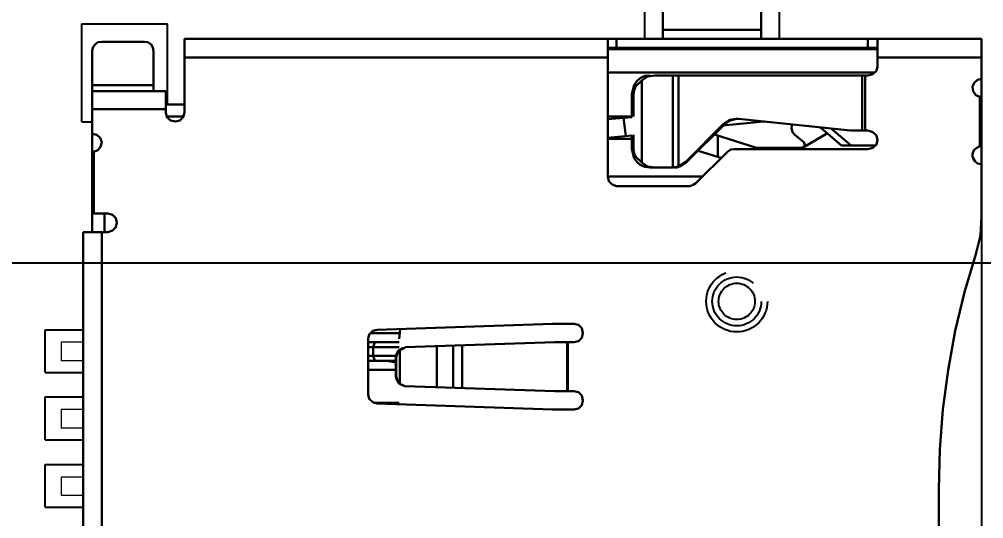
# Model space of a CAD drawing. Header units: millimetres. Extents: x 861 to 1253, y -31 to 249.
# Drawn here: x 1195.26 to 1218.9, y 153.88 to 166.13 of the extents above; entities that cross this region are included whole.
import ezdxf

# ---------------------------------------------------------------- set-up
doc = ezdxf.new("R2010")
doc.units = ezdxf.units.MM
doc.header["$LTSCALE"] = 32.67
doc.header["$PDMODE"] = 3
doc.header["$PDSIZE"] = 0.3125
doc.linetypes.add('HIDDEN', pattern=[0.2, 0.1, -0.1])
doc.layers.get('0').update_dxf_attribs({"linetype": 'CONTINUOUS'})
doc.layers.get('Defpoints').update_dxf_attribs({"linetype": 'CONTINUOUS'})
doc.layers.add('layer 1', color=7, linetype='CONTINUOUS')
doc.layers.add('尺寸標柱線', color=3, linetype='CONTINUOUS', lineweight=15)
doc.styles.get("Standard").update_dxf_attribs({"font": 'times.ttf', "width": 0.8})
doc.dimstyles.new('ISO-25(2)', dxfattribs={"dimtxt": 3, "dimasz": 2.5, "dimexe": 1, "dimexo": 1, "dimgap": 1, "dimtad": 1, "dimlfac": 0.666667, "dimdsep": 46, "dimtxsty": 'Standard', "dimcen": 2.5, "dimclrd": 3, "dimclre": 3, "dimclrt": 2, "dimadec": 0, "dimazin": 2, "dimtfac": 1, "dimtmove": 0, "dimatfit": 3, "dimfxl": 0, "dimarcsym": 0})

# ---------------------------------------------------------------- blocks, each defined once
blk = doc.blocks.new('*D264')
at = {"layer": 'Defpoints', "color": 0}
for p in [(1218.841, 154.597), (1234.741, 154.597), (1229.356, 94.342)]:
    blk.add_point(p, dxfattribs=at)
at = {"layer": '尺寸標柱線', "color": 3, "lineweight": -2}
blk.add_line((1219.841, 154.597), (1243.502, 154.597), dxfattribs=at)
at = {"layer": '尺寸標柱線', "color": 2, "insert": (1239.622, 157.127), "char_height": 3, "attachment_point": 5}
blk.add_mtext('40.17', dxfattribs=at)
blk = doc.blocks.new('*D265')
at = {"layer": 'Defpoints', "color": 0}
for p in [(1209.896, 170.542), (1236.597, 170.542), (1229.356, 94.342)]:
    blk.add_point(p, dxfattribs=at)
at = {"layer": '尺寸標柱線', "color": 3, "lineweight": -2}
blk.add_line((1210.896, 170.542), (1243.425, 170.542), dxfattribs=at)
at = {"layer": '尺寸標柱線', "color": 2, "insert": (1240.511, 173.072), "char_height": 3, "attachment_point": 5}
blk.add_mtext('50.8', dxfattribs=at)
blk = doc.blocks.new('*D275')
at = {"layer": 'Defpoints', "color": 0}
for p in [(1069.695, 161.076), (1107.852, 161.076), (1229.356, 94.342)]:
    blk.add_point(p, dxfattribs=at)
at = {"layer": '尺寸標柱線', "color": 3, "lineweight": -2}
blk.add_line((1106.852, 161.076), (1060.929, 161.076), dxfattribs=at)
at = {"layer": '尺寸標柱線', "color": 2, "insert": (1064.812, 163.606), "char_height": 3, "attachment_point": 5}
blk.add_mtext('44.49', dxfattribs=at)
blk = doc.blocks.new('*D276')
at = {"layer": 'Defpoints', "color": 0}
for p in [(1067.625, 170.542), (1090.701, 170.542), (1229.356, 94.342)]:
    blk.add_point(p, dxfattribs=at)
at = {"layer": '尺寸標柱線', "color": 3, "lineweight": -2}
blk.add_line((1089.701, 170.542), (1060.797, 170.542), dxfattribs=at)
at = {"layer": '尺寸標柱線', "color": 2, "insert": (1063.711, 173.072), "char_height": 3, "attachment_point": 5}
blk.add_mtext('50.8', dxfattribs=at)
blk = doc.blocks.new('*D277')
at = {"layer": 'Defpoints', "color": 0}
for p in [(1094.101, 182.289), (1094.101, 173.942), (1229.356, 94.342)]:
    blk.add_point(p, dxfattribs=at)
at = {"layer": '尺寸標柱線', "color": 3, "lineweight": -2}
blk.add_line((1094.101, 174.942), (1094.101, 190.965), dxfattribs=at)
at = {"layer": '尺寸標柱線', "color": 2, "insert": (1091.571, 187.127), "char_height": 3, "attachment_point": 5, "rotation": 90}
blk.add_mtext('90.17', dxfattribs=at)
blk = doc.blocks.new('*D278')
at = {"layer": 'Defpoints', "color": 0}
for p in [(1111.252, 182.109), (1111.252, 164.476), (1229.356, 94.342)]:
    blk.add_point(p, dxfattribs=at)
at = {"layer": '尺寸標柱線', "color": 3, "lineweight": -2}
blk.add_line((1111.252, 165.476), (1111.252, 190.828), dxfattribs=at)
at = {"layer": '尺寸標柱線', "color": 2, "insert": (1108.722, 186.968), "char_height": 3, "attachment_point": 5, "rotation": 90}
blk.add_mtext('78.74', dxfattribs=at)
blk = doc.blocks.new('*D279')
at = {"layer": 'Defpoints', "color": 0}
for p in [(1130.296, 182.168), (1130.296, 151.082), (1229.356, 94.342)]:
    blk.add_point(p, dxfattribs=at)
at = {"layer": '尺寸標柱線', "color": 3, "lineweight": -2}
blk.add_line((1130.296, 152.082), (1130.296, 190.866), dxfattribs=at)
at = {"layer": '尺寸標柱線', "color": 2, "insert": (1127.766, 187.017), "char_height": 3, "attachment_point": 5, "rotation": 90}
blk.add_mtext('66.04', dxfattribs=at)
blk = doc.blocks.new('*D282')
at = {"layer": 'Defpoints', "color": 0}
for p in [(1183.327, 182.387), (1183.327, 161.676), (1229.356, 94.342)]:
    blk.add_point(p, dxfattribs=at)
at = {"layer": '尺寸標柱線', "color": 3, "lineweight": -2}
blk.add_line((1183.327, 162.676), (1183.327, 191.064), dxfattribs=at)
at = {"layer": '尺寸標柱線', "color": 2, "insert": (1180.797, 187.226), "char_height": 3, "attachment_point": 5, "rotation": 90}
blk.add_mtext('30.69', dxfattribs=at)
blk = doc.blocks.new('*D283')
at = {"layer": 'Defpoints', "color": 0}
for p in [(1183.327, 160.152), (1234.732, 160.152), (1229.356, 94.342)]:
    blk.add_point(p, dxfattribs=at)
at = {"layer": '尺寸標柱線', "color": 3, "lineweight": -2}
blk.add_line((1184.327, 160.152), (1243.493, 160.152), dxfattribs=at)
at = {"layer": '尺寸標柱線', "color": 2, "insert": (1239.613, 162.682), "char_height": 3, "attachment_point": 5}
blk.add_mtext('43.87', dxfattribs=at)
blk = doc.blocks.new('*D284')
at = {"layer": 'Defpoints', "color": 0}
for p in [(1206.496, 182.561), (1206.496, 173.942), (1229.356, 94.342)]:
    blk.add_point(p, dxfattribs=at)
at = {"layer": '尺寸標柱線', "color": 3, "lineweight": -2}
blk.add_line((1206.496, 174.942), (1206.496, 190.996), dxfattribs=at)
at = {"layer": '尺寸標柱線', "color": 2, "insert": (1203.966, 187.279), "char_height": 3, "attachment_point": 5, "rotation": 90}
blk.add_mtext('15.24', dxfattribs=at)

msp = doc.modelspace()

# ---------------------------------------------------------------- linework, layer by layer
at = {"color": 40, "linetype": 'Continuous'}
for p, q in [((1210.594, 165.645), (1210.594, 167.139)), ((1213.894, 165.645), (1213.894, 167.139)), ((1196.794, 163.614), (1196.794, 166.014)), ((1196.794, 166.014), (1198.894, 166.014)), ((1198.894, 164.033), (1198.894, 166.014)), ((1195.894, 157.464), (1195.894, 158.514)), ((1195.894, 158.514), (1196.828, 158.514)), ((1195.894, 157.464), (1196.828, 157.464)), ((1195.894, 155.814), (1195.894, 156.864)), ((1195.894, 156.864), (1196.828, 156.864)), ((1195.894, 155.814), (1196.828, 155.814)), ((1195.894, 154.158), (1195.894, 155.208)), ((1195.894, 155.208), (1196.828, 155.208)), ((1195.894, 154.158), (1196.828, 154.158))]:
    msp.add_line(p, q, dxfattribs=at)
for p, q in [((1218.841, 165.645), (1218.841, 143.549)), ((1196.794, 163.614), (1197.048, 163.614))]:
    msp.add_line(p, q)
at = {"color": 40, "linetype": 'HIDDEN'}
msp.add_circle((1212.844, 159.208), 0.75, dxfattribs=at)
at = {"linetype": 'HIDDEN'}
for radius in [0.6, 0.445]:
    msp.add_circle((1212.844, 159.208), radius, dxfattribs=at)
at = {"layer": 'layer 1', "lineweight": 30}
for points in [[(1211.03, 165.672), (1211.03, 165.672), (1211.03, 166.471), (1211.03, 166.471)], [(1213.441, 165.672), (1213.441, 165.672), (1213.441, 166.471), (1213.441, 166.471)], [(1213.441, 165.865), (1213.441, 165.865), (1211.03, 165.865), (1211.03, 165.865)], [(1197.282, 165.576), (1197.282, 165.576), (1198.329, 165.576), (1198.329, 165.576)], [(1199.307, 165.645), (1199.307, 165.645), (1209.68, 165.645), (1209.68, 165.645)], [(1199.307, 165.645), (1199.307, 165.645), (1199.307, 163.84), (1199.307, 163.84)], [(1209.68, 165.645), (1209.68, 165.645), (1209.68, 162.27), (1209.68, 162.27)], [(1209.68, 165.645), (1209.68, 165.645), (1209.694, 165.645), (1209.694, 165.645)], [(1209.694, 165.645), (1209.694, 165.645), (1216.278, 165.645), (1216.278, 165.645)], [(1209.9, 165.424), (1209.9, 165.424), (1209.9, 165.645), (1209.9, 165.645)], [(1211.016, 165.645), (1211.016, 165.645), (1211.03, 165.672), (1211.03, 165.672)], [(1213.441, 165.672), (1213.441, 165.672), (1213.454, 165.645), (1213.454, 165.645)], [(1216.058, 165.645), (1216.058, 165.645), (1216.058, 165.424), (1216.058, 165.424)], [(1216.278, 165.645), (1216.278, 165.645), (1216.292, 165.645), (1216.292, 165.645)], [(1216.292, 165.645), (1216.292, 165.645), (1216.292, 164.97), (1216.292, 164.97)], [(1216.292, 165.645), (1216.292, 165.645), (1218.841, 165.645), (1218.841, 165.645)], [(1218.841, 165.645), (1218.841, 165.645), (1218.841, 164.667), (1218.841, 164.667)], [(1197.048, 163.317), (1197.048, 163.317), (1197.048, 165.342), (1197.048, 165.342)], [(1198.549, 164.364), (1198.549, 164.364), (1198.549, 165.342), (1198.549, 165.342)], [(1216.292, 165.397), (1216.292, 165.397), (1209.68, 165.397), (1209.68, 165.397)], [(1216.278, 165.424), (1216.278, 165.424), (1209.694, 165.424), (1209.694, 165.424)], [(1210.575, 165.424), (1210.575, 165.424), (1210.575, 165.397), (1210.575, 165.397)], [(1213.881, 165.397), (1213.881, 165.397), (1213.881, 165.424), (1213.881, 165.424)], [(1215.094, 165.397), (1215.094, 165.397), (1215.094, 165.424), (1215.094, 165.424)], [(1215.231, 165.397), (1215.231, 165.397), (1215.231, 165.424), (1215.231, 165.424)], [(1199.307, 165.19), (1199.307, 165.19), (1209.68, 165.19), (1209.68, 165.19)], [(1216.292, 165.19), (1216.292, 165.19), (1218.841, 165.19), (1218.841, 165.19)], [(1216.223, 164.818), (1216.223, 164.818), (1209.68, 164.818), (1209.68, 164.818)], [(1210.837, 164.749), (1210.837, 164.749), (1216.058, 164.749), (1216.058, 164.749)], [(1211.278, 164.749), (1211.278, 164.749), (1211.278, 162.49), (1211.278, 162.49)], [(1211.416, 164.749), (1211.416, 164.749), (1211.416, 162.518), (1211.416, 162.518)], [(1215.92, 163.399), (1215.92, 163.399), (1215.92, 164.749), (1215.92, 164.749)], [(1215.989, 163.399), (1215.989, 163.399), (1215.989, 164.749), (1215.989, 164.749)], [(1197.048, 164.515), (1197.048, 164.515), (1198.549, 164.515), (1198.549, 164.515)], [(1210.52, 162.614), (1210.52, 162.614), (1210.52, 164.625), (1210.52, 164.625)], [(1218.841, 164.226), (1218.841, 164.226), (1218.841, 164.667), (1218.841, 164.667)], [(1197.048, 164.364), (1197.048, 164.364), (1198.853, 164.364), (1198.853, 164.364)], [(1198.853, 164.364), (1198.853, 164.364), (1198.853, 163.84), (1198.853, 163.84)], [(1210.272, 164.295), (1210.272, 164.295), (1210.272, 163.73), (1210.272, 163.73)], [(1210.272, 164.295), (1210.272, 164.295), (1210.314, 164.295), (1210.314, 164.295)], [(1210.314, 163.744), (1210.314, 163.744), (1210.314, 164.295), (1210.314, 164.295)], [(1198.853, 164.033), (1198.853, 164.033), (1199.307, 164.033), (1199.307, 164.033)], [(1218.799, 164.226), (1218.799, 164.226), (1218.799, 163.014), (1218.799, 163.014)], [(1218.799, 164.226), (1218.799, 164.226), (1218.841, 164.226), (1218.841, 164.226)], [(1218.841, 164.226), (1218.841, 164.226), (1218.841, 163.014), (1218.841, 163.014)], [(1197.048, 163.923), (1197.048, 163.923), (1198.853, 163.923), (1198.853, 163.923)], [(1198.88, 163.744), (1198.88, 163.744), (1199.28, 163.744), (1199.28, 163.744)], [(1210.272, 163.744), (1210.272, 163.744), (1209.68, 163.744), (1209.68, 163.744)], [(1210.272, 163.73), (1210.272, 163.73), (1209.68, 163.675), (1209.68, 163.675)], [(1210.121, 163.262), (1210.121, 163.262), (1210.066, 163.716), (1210.066, 163.716)], [(1212.518, 163.565), (1212.518, 163.565), (1211.595, 162.628), (1211.595, 162.628)], [(1212.559, 163.565), (1212.559, 163.565), (1211.622, 162.628), (1211.622, 162.628)], [(1213.51, 163.62), (1213.51, 163.62), (1212.504, 163.523), (1212.504, 163.523)], [(1212.518, 163.565), (1212.518, 163.565), (1212.559, 163.565), (1212.559, 163.565)], [(1197.048, 163.317), (1197.048, 163.317), (1197.048, 162.862), (1197.048, 162.862)], [(1215.066, 163.331), (1215.066, 163.331), (1214.474, 162.986), (1214.474, 162.986)], [(1215.411, 163.028), (1215.411, 163.028), (1214.901, 163.468), (1214.901, 163.468)], [(1215.645, 163.028), (1215.645, 163.028), (1215.163, 163.441), (1215.163, 163.441)], [(1216.058, 163.399), (1216.058, 163.399), (1215.631, 163.399), (1215.631, 163.399)], [(1210.272, 163.275), (1210.272, 163.275), (1209.68, 163.22), (1209.68, 163.22)], [(1209.68, 163.193), (1209.68, 163.193), (1210.272, 163.193), (1210.272, 163.193)], [(1210.272, 163.275), (1210.272, 163.275), (1210.272, 162.945), (1210.272, 162.945)], [(1210.314, 162.945), (1210.314, 162.945), (1210.314, 163.289), (1210.314, 163.289)], [(1213.33, 162.972), (1213.33, 162.972), (1212.297, 163.303), (1212.297, 163.303)], [(1212.38, 163.275), (1212.38, 163.275), (1212.38, 162.752), (1212.38, 162.752)], [(1214.267, 163.289), (1214.267, 163.289), (1214.488, 163.11), (1214.488, 163.11)], [(1197.048, 162.862), (1197.048, 162.862), (1197.089, 162.876), (1197.089, 162.876)], [(1197.048, 161.361), (1197.048, 161.361), (1197.048, 162.862), (1197.048, 162.862)], [(1197.089, 161.361), (1197.089, 161.361), (1197.089, 162.876), (1197.089, 162.876)], [(1210.314, 162.945), (1210.314, 162.945), (1210.272, 162.945), (1210.272, 162.945)], [(1211.843, 162.105), (1211.843, 162.105), (1212.614, 162.876), (1212.614, 162.876)], [(1211.898, 162.904), (1211.898, 162.904), (1212.476, 162.724), (1212.476, 162.724)], [(1216.058, 162.945), (1216.058, 162.945), (1212.779, 162.945), (1212.779, 162.945)], [(1214.432, 162.972), (1214.432, 162.972), (1213.33, 162.972), (1213.33, 162.972)], [(1214.185, 162.972), (1214.185, 162.972), (1214.185, 162.945), (1214.185, 162.945)], [(1216.237, 163.028), (1216.237, 163.028), (1215.411, 163.028), (1215.411, 163.028)], [(1218.841, 161.292), (1218.841, 161.292), (1218.841, 163.014), (1218.841, 163.014)], [(1211.622, 162.628), (1211.622, 162.628), (1211.595, 162.628), (1211.595, 162.628)], [(1211.278, 162.49), (1211.278, 162.49), (1210.713, 162.49), (1210.713, 162.49)], [(1212.008, 162.27), (1212.008, 162.27), (1209.68, 162.27), (1209.68, 162.27)], [(1209.9, 162.036), (1209.9, 162.036), (1211.691, 162.036), (1211.691, 162.036)], [(1197.434, 161.361), (1197.434, 161.361), (1197.048, 161.361), (1197.048, 161.361)], [(1197.048, 161.361), (1197.048, 161.361), (1197.048, 160.906), (1197.048, 160.906)], [(1197.351, 161.361), (1197.351, 161.361), (1197.351, 160.906), (1197.351, 160.906)], [(1218.841, 161.14), (1218.841, 161.14), (1218.841, 161.209), (1218.841, 161.209)], [(1196.828, 160.906), (1196.828, 160.906), (1197.434, 160.906), (1197.434, 160.906)], [(1196.828, 146.786), (1196.828, 146.786), (1196.828, 160.906), (1196.828, 160.906)], [(1197.282, 146.786), (1197.282, 146.786), (1197.282, 160.906), (1197.282, 160.906)], [(1203.881, 158.427), (1203.881, 158.427), (1204.583, 158.427), (1204.583, 158.427)], [(1204.597, 158.523), (1204.597, 158.523), (1204.569, 158.289), (1204.569, 158.289)], [(1203.812, 156.925), (1203.812, 156.925), (1203.812, 158.289), (1203.812, 158.289)], [(1204.569, 158.206), (1204.569, 158.206), (1203.812, 158.206), (1203.812, 158.206)], [(1203.977, 158.206), (1203.977, 158.206), (1203.936, 158.082), (1203.936, 158.082)], [(1204.721, 158.082), (1204.721, 158.082), (1208.385, 158.206), (1208.385, 158.206)], [(1205.892, 158.123), (1205.892, 158.123), (1205.892, 157.09), (1205.892, 157.09)], [(1206.112, 158.123), (1206.112, 158.123), (1206.112, 157.09), (1206.112, 157.09)], [(1208.385, 158.206), (1208.385, 158.206), (1208.853, 158.206), (1208.853, 158.206)], [(1208.688, 158.206), (1208.688, 158.206), (1208.688, 157.008), (1208.688, 157.008)], [(1208.702, 158.206), (1208.702, 158.206), (1208.702, 157.008), (1208.702, 157.008)], [(1204.569, 158.082), (1204.569, 158.082), (1203.812, 158.082), (1203.812, 158.082)], [(1203.936, 158.082), (1203.936, 158.082), (1203.936, 157.876), (1203.936, 157.876)], [(1204.583, 158.013), (1204.583, 158.013), (1204.583, 157.187), (1204.583, 157.187)], [(1205.492, 158.11), (1205.492, 158.11), (1205.492, 157.104), (1205.492, 157.104)], [(1204.5, 157.876), (1204.5, 157.876), (1203.812, 157.876), (1203.812, 157.876)], [(1204.487, 157.752), (1204.487, 157.752), (1203.812, 157.752), (1203.812, 157.752)], [(1203.936, 157.876), (1203.936, 157.876), (1203.977, 157.752), (1203.977, 157.752)], [(1204.487, 157.71), (1204.487, 157.71), (1204.28, 157.752), (1204.28, 157.752)], [(1204.5, 157.848), (1204.5, 157.848), (1204.487, 157.848), (1204.487, 157.848)], [(1204.487, 157.848), (1204.487, 157.848), (1204.487, 157.366), (1204.487, 157.366)], [(1204.5, 157.848), (1204.5, 157.848), (1204.5, 157.366), (1204.5, 157.366)], [(1204.487, 157.531), (1204.487, 157.531), (1203.812, 157.531), (1203.812, 157.531)], [(1204.487, 157.366), (1204.487, 157.366), (1204.5, 157.366), (1204.5, 157.366)], [(1204.583, 157.187), (1204.583, 157.187), (1204.707, 157.132), (1204.707, 157.132)], [(1204.707, 157.132), (1204.707, 157.132), (1204.721, 157.132), (1204.721, 157.132)], [(1208.385, 157.008), (1208.385, 157.008), (1204.721, 157.132), (1204.721, 157.132)], [(1208.853, 157.008), (1208.853, 157.008), (1208.385, 157.008), (1208.385, 157.008)], [(1204.569, 156.718), (1204.569, 156.718), (1203.949, 156.718), (1203.949, 156.718)], [(1208.33, 156.553), (1208.33, 156.553), (1204.032, 156.705), (1204.032, 156.705)], [(1208.853, 156.553), (1208.853, 156.553), (1208.33, 156.553), (1208.33, 156.553)], [(1217.794, 143.549), (1217.794, 143.549), (1217.794, 154.597), (1217.794, 154.597)]]:
    msp.add_open_spline(points, degree=3, dxfattribs=at)
for points, knots in [([(1197.282, 165.576), (1197.282, 165.576), (1197.186, 165.562), (1197.186, 165.562), (1197.186, 165.562), (1197.186, 165.562), (1197.117, 165.507), (1197.117, 165.507), (1197.117, 165.507), (1197.117, 165.507), (1197.062, 165.438), (1197.062, 165.438), (1197.062, 165.438), (1197.062, 165.438), (1197.048, 165.342), (1197.048, 165.342)], [0, 0, 0, 0, 0.2, 0.2, 0.2, 0.2, 0.4, 0.4, 0.4, 0.4, 0.6, 0.6, 0.6, 0.6, 1, 1, 1, 1]), ([(1198.549, 165.342), (1198.549, 165.342), (1198.536, 165.438), (1198.536, 165.438), (1198.536, 165.438), (1198.536, 165.438), (1198.494, 165.507), (1198.494, 165.507), (1198.494, 165.507), (1198.494, 165.507), (1198.412, 165.562), (1198.412, 165.562), (1198.412, 165.562), (1198.412, 165.562), (1198.329, 165.576), (1198.329, 165.576)], [0, 0, 0, 0, 0.2, 0.2, 0.2, 0.2, 0.4, 0.4, 0.4, 0.4, 0.6, 0.6, 0.6, 0.6, 1, 1, 1, 1]), ([(1216.058, 164.749), (1216.058, 164.749), (1216.182, 164.777), (1216.182, 164.777), (1216.182, 164.777), (1216.182, 164.777), (1216.265, 164.86), (1216.265, 164.86), (1216.265, 164.86), (1216.265, 164.86), (1216.292, 164.97), (1216.292, 164.97)], [0, 0, 0, 0, 0.25, 0.25, 0.25, 0.25, 0.5, 0.5, 0.5, 0.5, 1, 1, 1, 1]), ([(1210.479, 164.681), (1210.479, 164.681), (1210.589, 164.736), (1210.589, 164.736), (1210.589, 164.736), (1210.589, 164.736), (1210.713, 164.749), (1210.713, 164.749)], [0, 0, 0, 0, 0.333333, 0.333333, 0.333333, 0.333333, 1, 1, 1, 1]), ([(1210.837, 164.749), (1210.837, 164.749), (1210.658, 164.722), (1210.658, 164.722), (1210.658, 164.722), (1210.658, 164.722), (1210.52, 164.625), (1210.52, 164.625)], [0, 0, 0, 0, 0.333333, 0.333333, 0.333333, 0.333333, 1, 1, 1, 1]), ([(1210.272, 164.295), (1210.272, 164.295), (1210.327, 164.515), (1210.327, 164.515), (1210.327, 164.515), (1210.327, 164.515), (1210.396, 164.612), (1210.396, 164.612), (1210.396, 164.612), (1210.396, 164.612), (1210.479, 164.681), (1210.479, 164.681)], [0, 0, 0, 0, 0.25, 0.25, 0.25, 0.25, 0.5, 0.5, 0.5, 0.5, 1, 1, 1, 1]), ([(1210.52, 164.625), (1210.52, 164.625), (1210.369, 164.488), (1210.369, 164.488), (1210.369, 164.488), (1210.369, 164.488), (1210.327, 164.391), (1210.327, 164.391), (1210.327, 164.391), (1210.327, 164.391), (1210.314, 164.295), (1210.314, 164.295)], [0, 0, 0, 0, 0.25, 0.25, 0.25, 0.25, 0.5, 0.5, 0.5, 0.5, 1, 1, 1, 1]), ([(1218.841, 164.667), (1218.841, 164.667), (1218.744, 164.639), (1218.744, 164.639), (1218.744, 164.639), (1218.744, 164.639), (1218.662, 164.57), (1218.662, 164.57), (1218.662, 164.57), (1218.662, 164.57), (1218.62, 164.474), (1218.62, 164.474), (1218.62, 164.474), (1218.62, 164.474), (1218.634, 164.364), (1218.634, 164.364), (1218.634, 164.364), (1218.634, 164.364), (1218.703, 164.267), (1218.703, 164.267), (1218.703, 164.267), (1218.703, 164.267), (1218.799, 164.226), (1218.799, 164.226)], [0, 0, 0, 0, 0.142857, 0.142857, 0.142857, 0.142857, 0.285714, 0.285714, 0.285714, 0.285714, 0.428571, 0.428571, 0.428571, 0.428571, 0.571429, 0.571429, 0.571429, 0.571429, 0.714286, 0.714286, 0.714286, 0.714286, 1, 1, 1, 1]), ([(1198.853, 163.84), (1198.853, 163.84), (1198.88, 163.73), (1198.88, 163.73), (1198.88, 163.73), (1198.88, 163.73), (1198.963, 163.647), (1198.963, 163.647), (1198.963, 163.647), (1198.963, 163.647), (1199.087, 163.62), (1199.087, 163.62), (1199.087, 163.62), (1199.087, 163.62), (1199.197, 163.647), (1199.197, 163.647), (1199.197, 163.647), (1199.197, 163.647), (1199.28, 163.73), (1199.28, 163.73), (1199.28, 163.73), (1199.28, 163.73), (1199.307, 163.84), (1199.307, 163.84)], [0, 0, 0, 0, 0.142857, 0.142857, 0.142857, 0.142857, 0.285714, 0.285714, 0.285714, 0.285714, 0.428571, 0.428571, 0.428571, 0.428571, 0.571429, 0.571429, 0.571429, 0.571429, 0.714286, 0.714286, 0.714286, 0.714286, 1, 1, 1, 1]), ([(1212.835, 163.689), (1212.835, 163.689), (1212.669, 163.661), (1212.669, 163.661), (1212.669, 163.661), (1212.669, 163.661), (1212.518, 163.565), (1212.518, 163.565)], [0, 0, 0, 0, 0.333333, 0.333333, 0.333333, 0.333333, 1, 1, 1, 1]), ([(1212.835, 163.689), (1212.835, 163.689), (1212.683, 163.647), (1212.683, 163.647), (1212.683, 163.647), (1212.683, 163.647), (1212.559, 163.565), (1212.559, 163.565)], [0, 0, 0, 0, 0.333333, 0.333333, 0.333333, 0.333333, 1, 1, 1, 1]), ([(1212.835, 163.689), (1212.835, 163.689), (1212.89, 163.689), (1212.89, 163.689), (1212.89, 163.689), (1212.89, 163.689), (1215.631, 163.399), (1215.631, 163.399)], [0, 0, 0, 0, 0.333333, 0.333333, 0.333333, 0.333333, 1, 1, 1, 1]), ([(1214.198, 163.551), (1214.198, 163.551), (1214.185, 163.455), (1214.185, 163.455), (1214.185, 163.455), (1214.185, 163.455), (1214.212, 163.358), (1214.212, 163.358), (1214.212, 163.358), (1214.212, 163.358), (1214.267, 163.289), (1214.267, 163.289)], [0, 0, 0, 0, 0.25, 0.25, 0.25, 0.25, 0.5, 0.5, 0.5, 0.5, 1, 1, 1, 1]), ([(1197.089, 162.876), (1197.089, 162.876), (1197.186, 162.917), (1197.186, 162.917), (1197.186, 162.917), (1197.186, 162.917), (1197.255, 163), (1197.255, 163), (1197.255, 163), (1197.255, 163), (1197.282, 163.11), (1197.282, 163.11), (1197.282, 163.11), (1197.282, 163.11), (1197.241, 163.22), (1197.241, 163.22), (1197.241, 163.22), (1197.241, 163.22), (1197.158, 163.289), (1197.158, 163.289), (1197.158, 163.289), (1197.158, 163.289), (1197.048, 163.317), (1197.048, 163.317)], [0, 0, 0, 0, 0.142857, 0.142857, 0.142857, 0.142857, 0.285714, 0.285714, 0.285714, 0.285714, 0.428571, 0.428571, 0.428571, 0.428571, 0.571429, 0.571429, 0.571429, 0.571429, 0.714286, 0.714286, 0.714286, 0.714286, 1, 1, 1, 1]), ([(1216.058, 162.945), (1216.058, 162.945), (1216.182, 162.972), (1216.182, 162.972), (1216.182, 162.972), (1216.182, 162.972), (1216.265, 163.055), (1216.265, 163.055), (1216.265, 163.055), (1216.265, 163.055), (1216.292, 163.165), (1216.292, 163.165), (1216.292, 163.165), (1216.292, 163.165), (1216.265, 163.275), (1216.265, 163.275), (1216.265, 163.275), (1216.265, 163.275), (1216.182, 163.358), (1216.182, 163.358), (1216.182, 163.358), (1216.182, 163.358), (1216.058, 163.399), (1216.058, 163.399)], [0, 0, 0, 0, 0.142857, 0.142857, 0.142857, 0.142857, 0.285714, 0.285714, 0.285714, 0.285714, 0.428571, 0.428571, 0.428571, 0.428571, 0.571429, 0.571429, 0.571429, 0.571429, 0.714286, 0.714286, 0.714286, 0.714286, 1, 1, 1, 1]), ([(1214.432, 162.972), (1214.432, 162.972), (1214.488, 163), (1214.488, 163), (1214.488, 163), (1214.488, 163), (1214.515, 163.055), (1214.515, 163.055), (1214.515, 163.055), (1214.515, 163.055), (1214.488, 163.11), (1214.488, 163.11)], [0, 0, 0, 0, 0.25, 0.25, 0.25, 0.25, 0.5, 0.5, 0.5, 0.5, 1, 1, 1, 1]), ([(1210.713, 162.49), (1210.713, 162.49), (1210.589, 162.504), (1210.589, 162.504), (1210.589, 162.504), (1210.589, 162.504), (1210.479, 162.559), (1210.479, 162.559), (1210.479, 162.559), (1210.479, 162.559), (1210.396, 162.628), (1210.396, 162.628), (1210.396, 162.628), (1210.396, 162.628), (1210.327, 162.724), (1210.327, 162.724), (1210.327, 162.724), (1210.327, 162.724), (1210.272, 162.945), (1210.272, 162.945)], [0, 0, 0, 0, 0.166667, 0.166667, 0.166667, 0.166667, 0.333333, 0.333333, 0.333333, 0.333333, 0.5, 0.5, 0.5, 0.5, 0.666667, 0.666667, 0.666667, 0.666667, 1, 1, 1, 1]), ([(1210.52, 162.614), (1210.52, 162.614), (1210.369, 162.752), (1210.369, 162.752), (1210.369, 162.752), (1210.369, 162.752), (1210.327, 162.835), (1210.327, 162.835), (1210.327, 162.835), (1210.327, 162.835), (1210.314, 162.945), (1210.314, 162.945)], [0, 0, 0, 0, 0.25, 0.25, 0.25, 0.25, 0.5, 0.5, 0.5, 0.5, 1, 1, 1, 1]), ([(1212.779, 162.945), (1212.779, 162.945), (1212.697, 162.931), (1212.697, 162.931), (1212.697, 162.931), (1212.697, 162.931), (1212.614, 162.876), (1212.614, 162.876)], [0, 0, 0, 0, 0.333333, 0.333333, 0.333333, 0.333333, 1, 1, 1, 1]), ([(1218.841, 163.014), (1218.841, 163.014), (1218.799, 163.014), (1218.799, 163.014), (1218.799, 163.014), (1218.577, 162.924), (1218.557, 162.729), (1218.744, 162.587), (1218.744, 162.587), (1218.744, 162.587), (1218.841, 162.573), (1218.841, 162.573)], [0, 0, 0, 0, 0.25, 0.25, 0.25, 0.25, 0.5, 0.5, 0.5, 0.5, 1, 1, 1, 1]), ([(1210.52, 162.614), (1210.52, 162.614), (1210.658, 162.518), (1210.658, 162.518), (1210.658, 162.518), (1210.658, 162.518), (1210.837, 162.49), (1210.837, 162.49)], [0, 0, 0, 0, 0.333333, 0.333333, 0.333333, 0.333333, 1, 1, 1, 1]), ([(1211.595, 162.628), (1211.595, 162.628), (1211.416, 162.518), (1211.416, 162.518), (1211.416, 162.518), (1211.416, 162.518), (1211.278, 162.49), (1211.278, 162.49)], [0, 0, 0, 0, 0.333333, 0.333333, 0.333333, 0.333333, 1, 1, 1, 1]), ([(1211.319, 162.49), (1211.319, 162.49), (1211.374, 162.49), (1211.374, 162.49), (1211.374, 162.49), (1211.374, 162.49), (1211.443, 162.518), (1211.443, 162.518), (1211.443, 162.518), (1211.443, 162.518), (1211.622, 162.628), (1211.622, 162.628)], [0, 0, 0, 0, 0.25, 0.25, 0.25, 0.25, 0.5, 0.5, 0.5, 0.5, 1, 1, 1, 1]), ([(1209.68, 162.27), (1209.68, 162.27), (1209.707, 162.16), (1209.707, 162.16), (1209.707, 162.16), (1209.707, 162.16), (1209.79, 162.077), (1209.79, 162.077), (1209.79, 162.077), (1209.79, 162.077), (1209.9, 162.036), (1209.9, 162.036)], [0, 0, 0, 0, 0.25, 0.25, 0.25, 0.25, 0.5, 0.5, 0.5, 0.5, 1, 1, 1, 1]), ([(1211.691, 162.036), (1211.691, 162.036), (1211.774, 162.063), (1211.774, 162.063), (1211.774, 162.063), (1211.774, 162.063), (1211.843, 162.105), (1211.843, 162.105)], [0, 0, 0, 0, 0.333333, 0.333333, 0.333333, 0.333333, 1, 1, 1, 1]), ([(1197.434, 160.906), (1197.434, 160.906), (1197.544, 160.947), (1197.544, 160.947), (1197.544, 160.947), (1197.544, 160.947), (1197.627, 161.03), (1197.627, 161.03), (1197.627, 161.03), (1197.627, 161.03), (1197.654, 161.14), (1197.654, 161.14), (1197.654, 161.14), (1197.654, 161.14), (1197.627, 161.25), (1197.627, 161.25), (1197.627, 161.25), (1197.627, 161.25), (1197.544, 161.333), (1197.544, 161.333), (1197.544, 161.333), (1197.544, 161.333), (1197.434, 161.361), (1197.434, 161.361)], [0, 0, 0, 0, 0.142857, 0.142857, 0.142857, 0.142857, 0.285714, 0.285714, 0.285714, 0.285714, 0.428571, 0.428571, 0.428571, 0.428571, 0.571429, 0.571429, 0.571429, 0.571429, 0.714286, 0.714286, 0.714286, 0.714286, 1, 1, 1, 1]), ([(1218.703, 160.369), (1218.703, 160.369), (1218.813, 160.823), (1218.813, 160.823), (1218.813, 160.823), (1218.813, 160.823), (1218.841, 161.292), (1218.841, 161.292)], [0, 0, 0, 0, 0.333333, 0.333333, 0.333333, 0.333333, 1, 1, 1, 1]), ([(1218.703, 160.369), (1218.703, 160.369), (1218.427, 159.432), (1218.427, 159.432), (1218.427, 159.432), (1218.427, 159.432), (1218.193, 158.482), (1218.193, 158.482), (1218.193, 158.482), (1218.193, 158.482), (1218.028, 157.517), (1218.028, 157.517), (1218.028, 157.517), (1218.028, 157.517), (1217.89, 156.553), (1217.89, 156.553), (1217.89, 156.553), (1217.89, 156.553), (1217.821, 155.575), (1217.821, 155.575), (1217.821, 155.575), (1217.821, 155.575), (1217.794, 154.597), (1217.794, 154.597)], [0, 0, 0, 0, 0.142857, 0.142857, 0.142857, 0.142857, 0.285714, 0.285714, 0.285714, 0.285714, 0.428571, 0.428571, 0.428571, 0.428571, 0.571429, 0.571429, 0.571429, 0.571429, 0.714286, 0.714286, 0.714286, 0.714286, 1, 1, 1, 1]), ([(1204.032, 158.509), (1204.032, 158.509), (1208.33, 158.661), (1208.33, 158.661), (1208.33, 158.661), (1208.33, 158.661), (1208.853, 158.661), (1208.853, 158.661)], [0, 0, 0, 0, 0.333333, 0.333333, 0.333333, 0.333333, 1, 1, 1, 1]), ([(1208.853, 158.206), (1208.853, 158.206), (1208.964, 158.234), (1208.964, 158.234), (1208.964, 158.234), (1208.964, 158.234), (1209.046, 158.316), (1209.046, 158.316), (1209.046, 158.316), (1209.046, 158.316), (1209.074, 158.427), (1209.074, 158.427), (1209.074, 158.427), (1209.074, 158.427), (1209.046, 158.55), (1209.046, 158.55), (1209.046, 158.55), (1209.046, 158.55), (1208.964, 158.633), (1208.964, 158.633), (1208.964, 158.633), (1208.964, 158.633), (1208.853, 158.661), (1208.853, 158.661)], [0, 0, 0, 0, 0.142857, 0.142857, 0.142857, 0.142857, 0.285714, 0.285714, 0.285714, 0.285714, 0.428571, 0.428571, 0.428571, 0.428571, 0.571429, 0.571429, 0.571429, 0.571429, 0.714286, 0.714286, 0.714286, 0.714286, 1, 1, 1, 1]), ([(1204.032, 158.509), (1204.032, 158.509), (1203.922, 158.482), (1203.922, 158.482), (1203.922, 158.482), (1203.922, 158.482), (1203.839, 158.399), (1203.839, 158.399), (1203.839, 158.399), (1203.839, 158.399), (1203.812, 158.289), (1203.812, 158.289)], [0, 0, 0, 0, 0.25, 0.25, 0.25, 0.25, 0.5, 0.5, 0.5, 0.5, 1, 1, 1, 1]), ([(1204.487, 157.848), (1204.487, 157.848), (1204.514, 157.931), (1204.514, 157.931), (1204.514, 157.931), (1204.514, 157.931), (1204.556, 158), (1204.556, 158), (1204.556, 158), (1204.556, 158), (1204.624, 158.055), (1204.624, 158.055), (1204.624, 158.055), (1204.624, 158.055), (1204.707, 158.068), (1204.707, 158.068)], [0, 0, 0, 0, 0.2, 0.2, 0.2, 0.2, 0.4, 0.4, 0.4, 0.4, 0.6, 0.6, 0.6, 0.6, 1, 1, 1, 1]), ([(1204.583, 158.013), (1204.583, 158.013), (1204.528, 157.944), (1204.528, 157.944), (1204.528, 157.944), (1204.528, 157.944), (1204.5, 157.848), (1204.5, 157.848)], [0, 0, 0, 0, 0.333333, 0.333333, 0.333333, 0.333333, 1, 1, 1, 1]), ([(1204.721, 158.082), (1204.721, 158.082), (1204.707, 158.068), (1204.707, 158.068), (1204.707, 158.068), (1204.707, 158.068), (1204.583, 158.013), (1204.583, 158.013)], [0, 0, 0, 0, 0.333333, 0.333333, 0.333333, 0.333333, 1, 1, 1, 1]), ([(1204.707, 157.132), (1204.707, 157.132), (1204.624, 157.159), (1204.624, 157.159), (1204.624, 157.159), (1204.624, 157.159), (1204.556, 157.201), (1204.556, 157.201), (1204.556, 157.201), (1204.556, 157.201), (1204.514, 157.283), (1204.514, 157.283), (1204.514, 157.283), (1204.514, 157.283), (1204.487, 157.366), (1204.487, 157.366)], [0, 0, 0, 0, 0.2, 0.2, 0.2, 0.2, 0.4, 0.4, 0.4, 0.4, 0.6, 0.6, 0.6, 0.6, 1, 1, 1, 1]), ([(1204.583, 157.187), (1204.583, 157.187), (1204.528, 157.269), (1204.528, 157.269), (1204.528, 157.269), (1204.528, 157.269), (1204.5, 157.366), (1204.5, 157.366)], [0, 0, 0, 0, 0.333333, 0.333333, 0.333333, 0.333333, 1, 1, 1, 1]), ([(1208.853, 156.553), (1208.853, 156.553), (1208.964, 156.581), (1208.964, 156.581), (1208.964, 156.581), (1208.964, 156.581), (1209.046, 156.663), (1209.046, 156.663), (1209.046, 156.663), (1209.046, 156.663), (1209.074, 156.773), (1209.074, 156.773), (1209.074, 156.773), (1209.074, 156.773), (1209.046, 156.897), (1209.046, 156.897), (1209.046, 156.897), (1209.046, 156.897), (1208.964, 156.98), (1208.964, 156.98), (1208.964, 156.98), (1208.964, 156.98), (1208.853, 157.008), (1208.853, 157.008)], [0, 0, 0, 0, 0.142857, 0.142857, 0.142857, 0.142857, 0.285714, 0.285714, 0.285714, 0.285714, 0.428571, 0.428571, 0.428571, 0.428571, 0.571429, 0.571429, 0.571429, 0.571429, 0.714286, 0.714286, 0.714286, 0.714286, 1, 1, 1, 1]), ([(1203.812, 156.925), (1203.812, 156.925), (1203.839, 156.815), (1203.839, 156.815), (1203.839, 156.815), (1203.839, 156.815), (1203.922, 156.732), (1203.922, 156.732), (1203.922, 156.732), (1203.922, 156.732), (1204.032, 156.705), (1204.032, 156.705)], [0, 0, 0, 0, 0.25, 0.25, 0.25, 0.25, 0.5, 0.5, 0.5, 0.5, 1, 1, 1, 1])]:
    msp.add_open_spline(points, degree=3, knots=knots, dxfattribs=at)
at = {"layer": 'layer 1', "lineweight": 13}
for points in [[(1213.441, 165.645), (1213.441, 165.645), (1213.441, 165.659), (1213.441, 165.659)], [(1196.828, 158.206), (1196.828, 158.206), (1196.29, 158.206), (1196.29, 158.206)], [(1196.29, 158.206), (1196.29, 158.206), (1196.29, 157.752), (1196.29, 157.752)], [(1196.828, 157.752), (1196.828, 157.752), (1196.29, 157.752), (1196.29, 157.752)], [(1196.828, 156.553), (1196.828, 156.553), (1196.29, 156.553), (1196.29, 156.553)], [(1196.29, 156.553), (1196.29, 156.553), (1196.29, 156.099), (1196.29, 156.099)], [(1196.828, 156.099), (1196.828, 156.099), (1196.29, 156.099), (1196.29, 156.099)], [(1196.828, 154.9), (1196.828, 154.9), (1196.29, 154.9), (1196.29, 154.9)], [(1196.29, 154.9), (1196.29, 154.9), (1196.29, 154.445), (1196.29, 154.445)], [(1196.828, 154.445), (1196.828, 154.445), (1196.29, 154.445), (1196.29, 154.445)]]:
    msp.add_open_spline(points, degree=3, dxfattribs=at)

# ---------------------------------------------------------------- dimensions: what is measured, and where the dimension line sits
at = {"layer": '尺寸標柱線'}
for feature_location, offset, dtype, picture, middle in [((1206.496, 173.942), (0, 8.619), 1, '*D284', (1203.966, 187.279)), ((1094.101, 173.942), (0, 8.348), 1, '*D277', (1091.571, 187.127)), ((1183.327, 161.676), (0, 20.711), 1, '*D282', (1180.797, 187.226)), ((1111.252, 164.476), (0, 17.633), 1, '*D278', (1108.722, 186.968)), ((1130.296, 151.082), (0, 31.086), 1, '*D279', (1127.766, 187.017)), ((1090.701, 170.542), (-23.076, 0), 0, '*D276', (1063.711, 173.072)), ((1209.896, 170.542), (26.701, 0), 0, '*D265', (1240.511, 173.072)), ((1107.852, 161.076), (-38.157, 0), 0, '*D275', (1064.812, 163.606)), ((1183.327, 160.152), (51.406, 0), 0, '*D283', (1239.613, 162.682)), ((1218.841, 154.597), (15.901, 0), 0, '*D264', (1239.622, 157.127))]:
    dim = msp.add_ordinate_dim(feature_location=feature_location, offset=offset, dtype=dtype, origin=(1229.356, 94.342), dimstyle='ISO-25(2)', dxfattribs=at)
    dim.commit()
    dim.dimension.update_dxf_attribs({"geometry": picture, "text_midpoint": middle})

doc.saveas('drawing.dxf')
